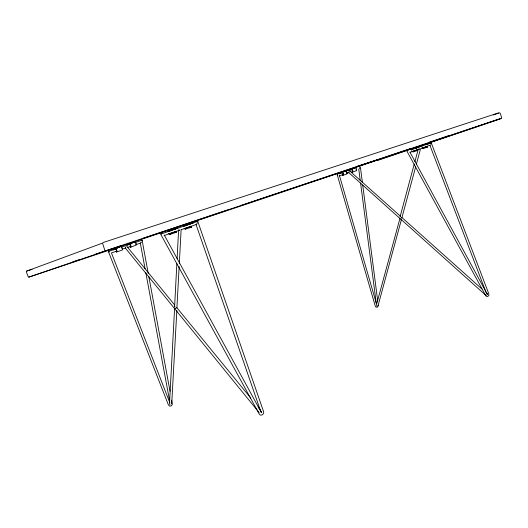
<?xml version="1.0" encoding="UTF-8"?>
<svg xmlns="http://www.w3.org/2000/svg" width="528" height="528" viewBox="0 0 528 528"><rect width="100%" height="100%" fill="white"/><g stroke="black" fill="none" stroke-linecap="round" stroke-linejoin="round"><path stroke-width="0.79" d="M378.272 305.903L378.272 305.23M127.321 247.394L126.839 246.437M167.983 231.535L168.293 230.34L177.487 227.231L177.784 228.07L174.669 229.132M176.854 263.617L174.577 307.171L174.986 306.491M177.104 258.68L178.563 230.743M183.434 226.34L183.77 225.152L192.892 222.064L193.182 222.895L189.994 223.984M179.144 266.699L176.906 307.804L175.276 308.398M179.322 263.413L181.13 229.541M171.706 403.887L176.84 310.411M197.67 221.965L197.749 221.324L160.651 234.155L259.129 413.807L259.789 414.744L261.063 415.193L262.673 414.678L263.749 412.863L263.564 411.596L197.749 221.324L197.254 221.846M259.162 412.612L125.354 248.054L125.532 246.979M349.16 171.501L348.81 172.663L346.566 173.408M421.938 146.593L422.03 146.23M421.423 146.329L422.024 145.259L429.871 142.606L430.082 143.279L422.268 145.919M414.269 163.997L400.059 216.803L400.455 216.454M414.909 161.627L418.301 149.021M400.039 218.051L376.537 304.517L377.038 306.365M401.181 217.866L401.94 217.556L415.655 166.901M416.295 164.531L420.578 148.698L430.855 144.877M377.936 306.141L401.379 219.701M415.371 148.256L415.569 147.688M168.465 231.508L177.784 228.07M183.929 226.307L193.182 222.895M493.337 114.965L499.567 112.807L500.372 113.441L501.6 117.698L501.244 118.331L105.395 250.906L104.65 249.843L102.564 243.085L26.644 271.102L26.433 272.184L28.228 276.784L28.895 277.127L411.55 148.698M181.157 229.706L196.416 224.466L197.281 223.007M174.108 228.716L174.352 228.307M189.427 223.575L192.892 222.064M342.83 174.682L342.989 173.672L342.236 172.9L339.115 173.943L338.917 173.342L345.781 171.039L346.685 171.514L347.206 172.92L346.784 174.022L342.52 175.474L342.322 174.874L342.83 174.682L339.082 175.89L339.504 175.718L376.378 303.567M412.051 149.582L420.163 146.612L419.945 145.933L412.045 148.606L411.477 150.295M141.544 242.029L140.633 243.085L136 244.636M359.878 168.524L358.75 169.092L360.241 180.523M401.597 218.902L401.155 219.325L400.508 218.929L486.328 295.772M430.65 143.352L431.244 142.857L488.803 293.799L488.842 295.482L487.674 296.505L486.116 296.162L485.509 295.297L407.161 151.609L407.095 151.054L407.913 150.856M359.416 167.363L360.38 167.02L362.393 182.556M377.837 306.775L376.906 307.289L375.672 306.854L375.276 306.128L337.161 174.57L337.781 174.623M141.517 240.491L142.098 240.214L148.223 273.326M175.039 308.227L174.583 308.425L169.534 403.075L169.963 404.732M116.134 251.335L116.582 250.562L115.995 249.229L113.428 249.81L113.17 249.084L120.971 246.47L121.777 247.144L122.43 248.84L122.278 250.054L116.398 252.054L116.134 251.335L111.448 252.905L169.838 402.765M116.398 252.054L116.945 251.612L116.906 250.569L115.83 248.477L113.17 249.084M129.756 244.325L130.607 245.824L130.139 246.596L130.396 247.315L130.964 246.866L130.944 245.83L129.875 243.764L127.136 244.398L127.393 245.111M342.52 175.474L343.048 175.283C345.272 172.141 338.21 171.963 345.781 171.039L342.157 172.253M352.037 172.247L356.242 170.815L356.677 169.719L356.156 168.326L355.252 167.864L348.427 170.155L348.625 170.749L351.767 169.693L352.579 170.9L351.846 171.653L352.037 172.247L352.572 172.055L352.909 170.379L351.602 169.092M351.542 169.105L352.004 168.947M174.979 228.096L177.487 227.231M28.895 277.127L105.395 250.906M410.183 152.262L419.694 149.002L418.935 149.127M130.396 247.315L136.349 245.018L136.006 243.025L134.891 241.798L130.72 243.197L130.937 243.923M173.045 228.723L168.293 230.34M186.866 224.096L188.714 223.469M428.525 143.062L429.871 142.606M184.483 224.908L187.341 223.938M116.912 247.823L117.005 248.602M130.885 243.137L130.97 243.91M410.573 148.566L241.006 205.511M428.472 142.501L449.473 135.373M419.344 146.058L422.466 145.002M428.71 142.883L501.244 118.331M377.243 160.532L412.302 148.678M419.166 146.355L422.426 145.253M428.485 143.207L500.333 118.912M122.364 249.209L125.354 248.054M169.277 233.574A1.32 0.574 70.4 0 0 169.528 233.653L176.042 231.462L176.339 232.294L169.739 234.505L168.623 233.534M184.734 228.347A1.307 0.594 70.5 0 0 184.985 228.419L191.36 226.274L191.651 227.099L185.189 229.271L184.067 228.314M412.685 151.246A1.063 0.746 73.3 0 0 412.975 151.279L417.463 149.774L417.674 150.454L413.087 151.991L411.893 151.312M422.36 147.695A1.049 0.746 73.6 0 0 422.948 147.906L427.357 146.428L427.568 147.094L423.053 148.606L421.852 147.939M351.648 169.066L355.252 167.864M173.329 229.568C172.392 230.096 172.63 227.693 173.072 229.654L172.742 228.829M188.344 224.525L188.054 223.694L188.773 224.38L188.496 223.542L188.707 224.4M416.44 147.866L416.031 148.005L415.807 147.332M426.188 144.593L426.294 143.814M72.818 261.848L79.86 259.492M94.723 254.509L122.1 245.342M142.441 238.524L227.707 209.966M127.136 244.398L134.891 241.798L131.241 243.019M420.163 146.612L416.071 147.992L415.853 147.312M430.082 143.279L426.248 144.573L426.03 143.893M117.176 247.738L120.971 246.47L116.78 247.87L117.025 248.596M116.035 248.906L108.372 251.46L168.359 404.837L169.811 406.19L171.442 405.735L172.286 404.527L171.666 400.125M121.4 247.117L129.835 244.306M135.201 242.517L142.098 240.214L142.131 240.808M127.499 247.474L130.594 246.444M26.644 271.102L32.122 269.293M103.013 242.563L498.505 112.893M357.509 166.195L377.124 159.911L377.23 160.314M427.568 147.094L425.977 146.969M417.674 150.454L416.519 150.592M426.697 146.626L427.357 146.428M416.803 149.972L417.463 149.774M191.651 227.099L190.687 227.119M176.339 232.294L174.986 231.917M190.832 226.426L191.36 226.274M175.527 231.601L176.042 231.462M196.416 224.466L196.046 224.539L260.449 410.553L261.71 412.309M160.723 233.798L161.733 233.818M108.946 251.592L108.372 251.46L109.177 252.034M487.337 294.479L487.819 294.631M345.952 171.646L346.493 171.976M135.122 242.517L135.61 242.959M400.343 216.124L350.031 171.211L350.348 171.679M401.94 217.556L481.978 289.021M348.81 172.663L399.67 218.222M487.575 294.241L486.268 292.981L429.957 145.424M486.631 293.614L487.37 294.36L409.893 152.077M178.609 229.911L179.784 230.168L164.069 235.547L164.3 235.112L261.38 412.5L260.66 411.464M176.689 307.481L250.793 398.092M258.1 407.029L260.707 410.216M127.334 246.965L174.616 304.933M189.902 226.195L190.278 226.743M121.697 247.645L122.034 248.477M337.161 174.57L337.339 174.959M415.965 147.272L416.249 147.932M188.186 223.648L188.483 224.479M132.495 242.603L132.746 243.316M171.382 229.277L171.679 230.122M169.976 233.515L170.273 234.353M185.447 228.281L185.737 229.106M186.938 224.057L187.235 224.895M352.084 168.927L352.282 169.521M413.556 151.094L413.774 151.774M423.529 147.721L423.74 148.394M431.244 142.857L431.455 143.543M346.678 172.3L346.764 172.663A0.944 0.594 72.2 0 1 346.672 173.283M356.143 169.112L356.235 169.468A0.931 0.594 72.3 0 1 356.136 170.082M140.27 242.9L145.081 268.778M145.834 272.824L169.719 401.405M148.817 276.56L170.023 391.241M362.71 185.011L377.744 301.138M360.565 182.972L376.332 303.772M135.947 243.784A1.129 0.449 70.1 0 1 135.967 244.484"/></g></svg>
